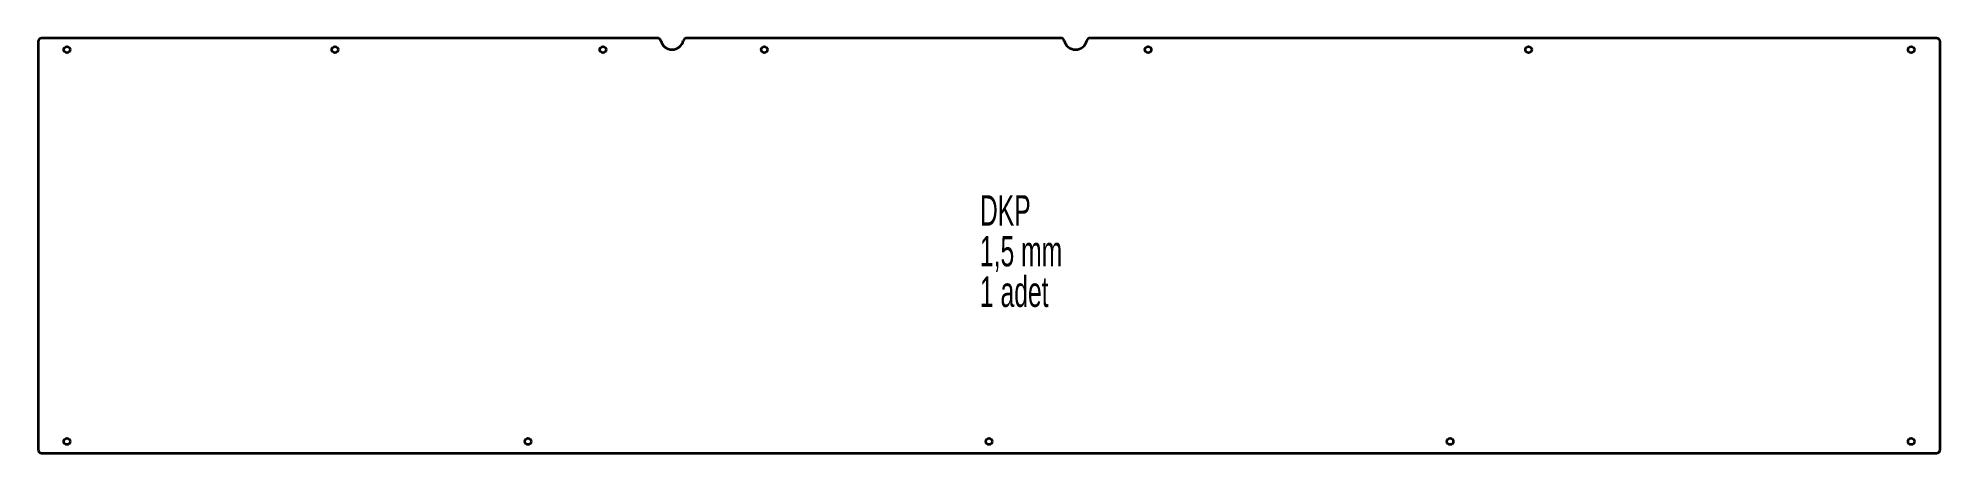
# Model space of a CAD drawing. Header units: millimetres. Extents: x -495 to 1155, y -67 to 293.
import ezdxf

# ---------------------------------------------------------------- set-up
doc = ezdxf.new("R2010")
doc.units = ezdxf.units.MM
doc.styles.add('SLDTEXTSTYLE0', font='TXT', dxfattribs={"width": 0.605})

# ---------------------------------------------------------------- blocks, each defined once
blk = doc.blocks.new('SW_NOTE_0')
at = {"color": 0, "linetype": 'Continuous', "lineweight": 0, "char_height": 26.46, "attachment_point": 1, "style": 'SLDTEXTSTYLE0'}
for s, insert in [('DKP', (0, 34.1)), ('1,5 mm', (0, -1.2)), ('1 adet', (0, -36.4))]:
    blk.add_mtext(s, dxfattribs=dict(at, insert=insert))

msp = doc.modelspace()

# ---------------------------------------------------------------- linework, layer by layer
at = {"color": 7, "linetype": 'Continuous', "lineweight": 35}
for p, q in [((-494.5, 289.7), (-494.5, -64.3)), ((42.8, 292.7), (-491.5, 292.7)), ((392.8, 292.7), (68.1, 292.7)), ((1152.5, 292.7), (418.1, 292.7)), ((1155.5, -64.3), (1155.5, 289.7)), ((-491.5, -67.3), (1152.5, -67.3))]:
    msp.add_line(p, q, dxfattribs=at)
for centre in [(-469.5, 282.7), (-237, 282.7), (-4.5, 282.7), (135.5, 282.7), (468.5, 282.7), (798.5, 282.7), (1130.5, 282.7), (-469.5, -57.3), (-69.5, -57.3), (330.5, -57.3), (730.5, -57.3), (1130.5, -57.3)]:
    msp.add_circle(centre, 2.75, dxfattribs=at)
for centre, radius, start, end in [((-491.5, 289.7), 3, 90, 180), ((42.8, 289.7), 3, 13.3424, 90), ((55.5, 292.7), 10, 193.3424, 346.6576), ((68.1, 289.7), 3, 90, 166.6576), ((392.8, 289.7), 3, 13.3424, 90), ((405.5, 292.7), 10, 193.3424, 346.6576), ((418.1, 289.7), 3, 90, 166.6576), ((1152.5, 289.7), 3, 360, 90), ((-491.5, -64.3), 3, 180, 270), ((1152.5, -64.3), 3, 270, 0)]:
    msp.add_arc(centre, radius, start, end, dxfattribs=at)

# ---------------------------------------------------------------- block references
at = {"color": 7, "linetype": 'Continuous', "lineweight": 0}
msp.add_blockref('SW_NOTE_0', (322.6, 122.3), dxfattribs=at)

doc.saveas('drawing.dxf')
